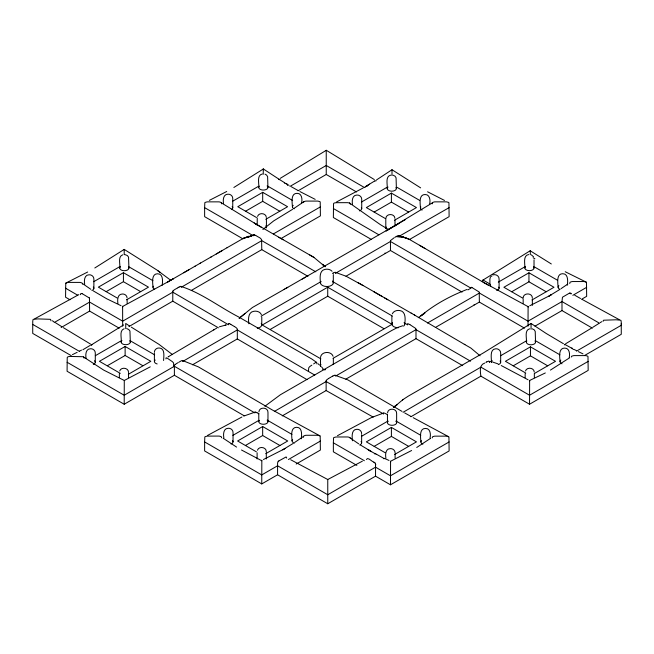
<?xml version="1.0" encoding="UTF-8"?>
<svg xmlns="http://www.w3.org/2000/svg" width="654" height="654" viewBox="0 0 654 654"><rect width="100%" height="100%" fill="white"/><g stroke="black" fill="none" stroke-linecap="round" stroke-linejoin="round"><path stroke-width="0.98" d="M122.6 307.143L122.609 306.244L122.682 326.183M307.045 379.647L237.32 338.936L237.32 329.927L182.834 361.384M191.303 290.45L261.772 249.64L261.6 239.528L260.186 238.056L255.714 235.481M263.26 169.795L263.26 168.912L279.765 179.703M282.242 415.887L326.133 390.552L326.133 381.552A1.905 1.12 -60.4 0 1 326.191 380.497M298.093 190.796L326.24 174.479L326.24 150.257L374.284 179.539M462.721 365.66L415.993 338.666L415.993 329.665L336.164 375.748M435.351 327.49L479.357 302.083L479.235 292.044L471.894 287.498M410.925 416.745L480.894 376.156C480.208 371.554 479.153 364.793 484.737 363.076M530.304 252.223L530.304 254.717M290.654 459.737L327.76 479.513L327.76 503.76L375.543 476.169L390.479 484.794L449.118 450.941L448.93 437.109A1.561 1.275 0 0 0 448.652 436.725L446.633 436.169A14.797 12.083 0 0 0 445.963 436.144L435.384 436.153A13.685 11.175 0 0 0 434.411 436.193L432.703 436.725A1.561 1.275 0 0 0 432.425 437.117L432.229 437.861M61.141 327.523L89.606 311.083L89.459 298.322M173.678 366.665L173.596 363.183A1.104 0.58 64 0 0 173.465 362.823L172.542 361.801A10.497 5.534 64 0 0 172.239 361.572L167.391 358.269A9.704 5.118 64 0 0 166.95 357.991L166.165 357.836A1.104 0.58 64 0 0 166.034 358.024L165.936 358.882M375.543 465.296L375.543 476.169M287.556 185.409L287.253 184.346L286.133 183.619M261.829 460.269L261.747 483.919L277.574 474.779L327.76 503.76M286.705 458.094L286.239 457.032A1.455 1.144 -63 0 0 285.986 456.999L279.013 460.841M281.269 238.399L320.403 215.885L320.215 202.053A1.561 1.275 0 0 0 319.937 201.661L317.918 201.105A14.805 12.091 0 0 0 317.247 201.089L306.669 201.089A13.693 11.183 0 0 0 305.696 201.13L304.159 201.53L294.03 208.381M296.18 464.038L320.378 450.066L320.19 436.234A1.561 1.275 0 0 0 319.912 435.85L317.893 435.294A14.797 12.083 0 0 0 317.223 435.27L306.644 435.278A13.685 11.175 0 0 0 305.671 435.311L303.963 435.85A1.561 1.275 0 0 0 303.685 436.234L303.472 437.256M409.51 239.495L449.118 216.654L448.93 202.822A1.561 1.275 0 0 0 448.652 202.429L446.633 201.882A14.797 12.083 0 0 0 445.963 201.857L435.384 201.857A13.685 11.175 0 0 0 434.411 201.898L432.703 202.438A1.561 1.275 0 0 0 432.425 202.822L432.212 203.844M528.105 307.037L528.105 306.391L528.023 326.183M545.322 372.952L529.626 380.473L529.544 404.237L588.175 370.385L587.987 356.553A1.561 1.275 0 0 0 587.709 356.168L585.992 355.637A13.685 11.175 0 0 0 585.019 355.596L574.441 355.596A14.797 12.083 0 0 0 573.779 355.613L571.76 356.177A1.561 1.275 0 0 0 571.482 356.561L571.326 357.035M581.471 299.328L586.663 296.336L586.475 282.495A1.561 1.275 0 0 0 586.188 282.111L584.169 281.555A14.797 12.083 0 0 0 583.507 281.539L572.929 281.539A13.685 11.175 0 0 0 571.956 281.58L570.247 282.119A1.561 1.275 0 0 0 569.961 282.503L569.748 283.525M124.285 380.677L124.203 404.237L67.084 371.268L67.223 357.517L67.967 356.757L69.765 356.446L83.172 356.716L103.651 370.074L124.285 380.473L150.24 366.845M584.766 355.375L621.275 334.3L621.259 323.051A26.659 21.77 -0.1 0 1 621.275 322.381L620.973 320.485A1.259 1.03 -0.1 0 0 620.63 320.215L616.084 319.79L603.707 320.207A1.259 1.03 0.2 0 0 603.364 320.485L603.045 321.408M564.369 344.928L564.696 344.339L571.171 347.887A31.482 8.494 39.8 0 1 571.686 348.149L571.898 348.288M374.963 454.195L375.175 453.639A1.333 0.474 55 0 1 375.314 453.631M530.075 251.463L530.296 250.752A13.775 0.719 -84.6 0 1 530.304 251.185L530.304 251.308M320.517 357.452C321.122 351.321 331.161 350.724 333.099 356.299M278.457 179.564L278.874 179.229M154.393 352.318C154.311 349.686 156.837 347.707 159.347 348.01C165.323 348.304 163.713 356.912 163.582 360.509M523.159 298.191C522.922 292.493 532.618 292.518 532.348 298.216M258.886 411.889C259.164 406.575 268.295 407.05 267.976 412.445L267.976 421.626M385.893 218.322C386.105 213.286 394.722 213.318 394.902 218.362M387.544 412.919C387.822 407.606 396.953 408.08 396.635 413.475L396.635 422.656M303.546 202.527L303.701 202.053A1.561 1.275 0 0 1 303.979 201.661M119.682 370.965C121.137 366.6 128.838 367.728 128.552 372.567M257.553 216.384C258.894 212.256 266.178 212.951 266.341 217.471M257.431 450.214C258.886 445.856 266.587 446.984 266.301 451.824M525.473 370.957C526.813 366.837 534.097 367.532 534.261 372.052M367.115 186.047L369.011 184.436M228.467 324.114L228.548 323.902A1.194 0.687 61 0 1 228.925 323.681L229.292 323.738M65.752 283.37L65.564 297.21L69.962 299.745M390.601 240.5L394.084 237.803M392.302 313.846C393.528 311.002 397.027 310.004 399.872 310.568C406.093 311.41 405.333 319.708 404.744 324.065M482.472 280.492L482.292 281.604L482.897 281.253M490.541 276.699L489.895 278.988L489.895 284.114A2.15 1.218 60 0 1 490.467 285.07M82.87 349.743L90.007 345.492M173.269 290.67L173.106 290.867A0.965 0.564 -60.7 0 0 172.909 291.226M278.212 461.471L277.598 462.828A2.763 0.989 -72.7 0 0 277.582 463.073L277.574 474.779M394.288 406.927L402.921 399.619L408.317 396.111L483.347 352.947L531.056 323.46L546.139 333.426L563.413 343.693M255.714 235.522A10.072 5.772 59.6 0 0 254.488 234.9L253.548 234.876L253.319 235.759L204.628 207.645L204.816 202.814A1.561 1.275 0 0 1 205.094 202.429L207.114 201.873A14.805 12.091 0 0 1 207.784 201.857L218.362 201.857A13.693 11.183 0 0 1 219.335 201.89L221.052 202.429A1.561 1.275 0 0 1 221.33 202.814L221.542 203.835M239.201 318.236L252.419 307.511L284.768 289.035M393.683 407.524L397.338 404.458L393.643 407.074M239.176 318.31L244.988 313.519M402.439 400.011L402.921 399.619M65.76 283.37A1.561 1.275 0 0 1 66.038 282.986L68.057 282.43A14.805 12.091 0 0 1 68.727 282.405L79.306 282.405A13.693 11.183 0 0 1 80.279 282.446L81.987 282.986A1.561 1.275 0 0 1 82.273 283.37L82.461 284.114M264.862 406.248L280.443 394.714L391.926 330.393L397.575 327.499L402.741 325.766M262.875 229.497L273.691 220.897L292.559 209.329M303.17 436.619L294.774 442.382M418.331 317.64L424.879 313.062L420.89 315.849C434.485 304.47 450.516 295.812 467.03 289.452M567.852 284.016L561.05 288.651M430.569 438.352L416.721 447.475M569.626 357.795L550.423 370.099M313.626 363.918L315.277 362.782A10.709 5.616 -64.2 0 1 315.522 362.627L316.495 362.324A1.21 0.638 -64.2 0 1 316.65 362.471L316.888 363.926M420.636 187.87L391.999 169.729L376.508 179.932M311.844 365.136L310.119 366.33A9.892 5.191 -64.2 0 0 309.726 366.632L308.901 367.556A1.21 0.638 -64.2 0 0 308.745 367.916L308.467 370.573A15.132 7.938 -64.2 0 0 308.459 371.456L314.77 375.069M123.557 324.948L92.492 344.192M368.464 184.763L365.03 187.06L367.671 185.327L365.48 186.627M293.139 443.453L282.708 449.805L284.964 448.497L284.343 448.857M559.423 289.714L548.984 296.074L551.248 294.758L550.627 295.118M600.233 322.618L601.729 321.67M598.663 323.607L592.818 327.294M591.306 328.234L565.596 343.783M432.417 202.822L386.032 230.985L399.594 223.055M369.51 184.134L374.448 181.133A24.272 5.134 -40.4 0 1 374.799 180.945M216.776 328.095L168.127 356.847L168.683 356.528M405.48 219.54L285.684 288.512M374.824 180.913L376.164 180.806M94.797 267.985L124.203 249.403L156.968 270.037L170.89 280.378M233.862 187.477L263.26 169.034M227.003 247.76L243.533 238.236L249.092 236.241L242.953 238.571L254.381 234.868L248.242 237.1L253.548 234.876M213.662 329.918L214.267 329.559M328.676 378.421L330.646 377.276M280.19 178.387L326.24 150.322M227.584 247.416L216.278 253.981M177.553 287.923L178.992 287.098M482.775 280.206L530.173 250.76L551.322 263.963M331.21 376.949L332.788 376.042M485.881 362.406L486.69 361.94M189.178 269.595L183.758 272.726L184.371 272.383M222.319 250.49L210.817 257.128M177.242 288.103L175.092 289.346A9.54 5.502 -60.1 0 0 173.269 290.678M128.944 326.559L172.779 301.175L172.779 292.174A1.709 0.997 -60.8 0 1 172.82 291.226M178.983 362.152L180.586 361.229A12.941 7.513 -60.4 0 1 181.837 360.583L182.548 360.485A0.924 0.54 -60.7 0 1 182.679 360.567L198.358 366.878L272.121 409.845L319.904 435.85M394.918 237.32L396.577 236.364A7.202 4.194 -60.8 0 1 398.507 235.489M469.057 289.231L470.782 288.234M467.912 289.894L468.485 289.567M486.789 361.883L488.824 361.073L489.405 362.005M403.052 412.306L480.894 367.147L529.544 395.237L588.175 361.384M232.832 201.121L258.06 186.57M93.767 281.678L119.854 266.611M126.557 299.81L148.474 287.155L123.426 272.685L98.37 287.155L117.164 298.003M265.794 219.294L287.588 206.713L262.687 192.333L237.778 206.713L256.458 217.496M106.201 291.635L123.426 281.694L140.651 291.635M245.561 211.226L262.687 201.342L279.806 211.226M54.168 322.553L89.606 302.083L122.682 321.179L172.779 292.174L228.418 324.703M289.951 186.415L326.24 165.47L364.54 187.575M195.17 266.137L167.432 282.127L173.441 278.686L172.844 279.029M194.581 266.472L200.541 263.039M95.337 355.702L120.516 341.167M361.621 201.963L386.792 187.436M128.339 374.292L150.821 361.31L125.127 346.473L99.424 361.31L120.303 373.369M394.534 220.234L416.459 207.58L391.403 193.118L366.354 207.58L385.141 218.428M107.452 365.684L125.127 355.482L142.793 365.684M374.178 212.059L391.403 202.119L408.627 212.059M332.559 273.413L333.188 273.053M449.118 207.645L398.94 236.405M261.118 316.193L320.738 281.768M335.625 273.2L390.463 241.489A1.839 1.071 -60.5 0 1 390.512 240.5M124.203 404.237L174.381 375.265L174.381 366.265A1.7 0.989 -60.6 0 1 174.422 365.349M192.505 364.809L237.32 338.936M345.982 276.217L390.463 250.498L390.463 241.489L470.937 288.144A1.529 0.891 60.2 0 1 471.076 287.4A0.834 0.49 60.7 0 1 471.256 287.31L471.542 287.343A3.785 2.191 60.2 0 1 471.894 287.515M333.049 358.343L391.983 324.319L327.728 287.22L262.246 325.022L320.877 358.874M270.429 329.305L327.728 296.221L383.955 328.684M232.881 435.376L258.052 420.849M274.345 411.44L326.133 381.552L383.465 413.892M427.52 323.002L479.415 293.041L528.023 321.179L561.99 301.568L562.465 297.218L568.792 293.515A29.847 23.773 87.5 0 1 569.323 293.245L569.511 293.147M498.315 282.136L525.187 266.619M265.802 453.647L287.719 440.992L262.663 426.531L237.615 440.992L256.401 451.84M532.078 299.916L553.995 287.261L528.947 272.792L503.891 287.261L522.685 298.11M345.852 379.156L415.993 338.666M245.446 445.48L262.663 435.531L279.887 445.48M511.722 291.741L528.947 281.8L546.172 291.741M288.406 459.525L320.378 441.066M572.814 295.322L586.663 287.327M534.988 326.166L561.99 310.576L592.467 328.185M489.396 362.218L492.004 360.714M500.678 355.702L526.715 340.669M361.621 436.259L387.659 421.225M534.375 373.516L555.516 361.31L530.459 346.849L505.411 361.31L525.767 373.066M394.534 454.522L416.459 441.867L391.403 427.405L366.354 441.867L385.141 452.715M513.243 365.799L530.459 355.858L547.684 365.799M374.178 446.355L391.403 436.406L408.627 446.355M576.46 351.165L621.275 325.291M449.118 441.941L390.479 475.793L375.543 467.169L327.76 494.751L277.574 465.779L261.747 474.918L204.628 441.941L204.816 437.085A1.57 1.283 -0.5 0 1 205.094 436.692L207.13 436.136A14.878 12.148 -0.5 0 1 207.8 436.112L218.428 436.079A13.759 11.232 -0.5 0 1 219.409 436.12L221.126 436.651A1.57 1.283 -0.5 0 1 221.404 437.044L221.6 437.788M199.96 263.374L211.397 256.793M273.446 233.895L320.403 206.885M178.166 362.618L176.686 363.477A13.382 7.701 -59.9 0 0 175.288 364.466M78.864 294.586L34.76 318.768M363.223 187.935L336.548 201.955M284.163 289.379L287.793 287.302M491.35 276.397L491.955 276.045M549.564 295.739L529.715 305.802M283.28 449.47L263.431 459.533M91.07 344.903L91.773 345.018M168.004 281.8L122.6 306.497M302.197 279.07L305.532 277.165M411.619 450.508L390.569 461.258L390.569 462.157M362.349 461.193L327.76 479.513M241.915 417.007L207.629 435.384M87.677 272.015L66.038 282.986M226.742 191.483L209.321 200.386M79.33 351.231L81.529 350.103M337.505 435.678L371.652 417.456L383.636 413.058A1.676 1.071 54 0 0 383.399 413.81M77.131 352.343L72.414 354.664M243.77 416.091L254.995 412.118A1.651 0.965 60.8 0 0 254.888 412.911L174.381 366.265L124.203 395.237L67.084 362.259M219.343 326.82L226.251 324.915L225.189 325.267M122.723 254.798C117.442 256.63 120.557 264.339 119.731 268.066M124.129 328.749C118.848 330.581 121.963 338.29 121.137 342.017M383.734 413.001L384.609 413.173A13.219 7.742 59.7 0 1 385.737 413.704L387.528 414.734M492.895 274.901C495.675 273.912 499.231 275.825 499.092 279.021L499.092 288.201M529.675 328.79C524.058 330.27 527.042 338.445 526.356 342.148M262.377 173.972C256.466 175.092 259.278 183.692 258.747 187.387M390.83 175.117C384.92 176.245 387.732 184.845 387.201 188.54M528.784 254.537C522.611 255.281 525.178 264.306 524.835 268.001M398.482 235.628L398.523 235.628A1.079 0.629 -60.8 0 1 398.736 235.734L408.963 239.143L402.978 236.969L396.242 236.552L403.583 237.091L402.978 236.969L408.382 238.808L483.739 282.553M125.02 254.61L127.342 255.542L128.544 257.104L128.92 268.099M126.753 328.61L128.748 329.493L129.95 331.047L130.326 342.05M81.497 293.433L80.507 293.908A4.333 3.017 44 0 0 80.548 294.455L80.499 294.676M393.128 175.198L395.041 176.188L396.071 177.806L396.389 188.565M532.282 328.807L534.195 329.804L535.225 331.423L535.544 342.173M492.65 362.063L498.005 363.861M264.984 174.127L266.587 175.043L267.617 176.662L267.936 187.412M345.753 276.111L335.445 272.342A1.774 1.063 -59.1 0 1 335.633 273.143M180.316 286.46A3.736 2.175 -60.8 0 1 180.586 286.37L180.856 286.354A0.956 0.556 -60.9 0 1 181.076 286.452C201.833 293.139 219.319 306.988 238.587 316.92L311.77 358.997L316.495 362.324M375.331 453.663L376.442 454.219M335.355 272.277L334.586 272.383A13.186 7.562 -59.4 0 0 333.188 273.127M349.489 203.002L347.838 202.691A14.878 12.148 -0.5 0 0 347.168 202.666L336.532 202.691A13.808 11.273 -0.5 0 0 335.633 202.732L334.219 203.042A1.521 1.243 -0.5 0 0 333.548 203.672L333.36 217.529L371.398 239.487M121.055 305.696L106.684 298.755L93.244 290.858M531.35 254.847L533.55 256.801M389.007 460.441L384.315 458.315M346.367 276.38L363.117 285.61M82.069 293.662L82.257 293.752A29.128 23.07 -89.1 0 1 82.78 294.038L89.271 297.938M586.188 282.111L565.22 271.737M444.524 200.443L427.577 191.785M315.195 199.372L299.9 191.548M582.967 353.879L578.373 351.623M528.097 379.794L501.242 365.545M574.089 349.449L576.231 350.544M448.644 436.725L413.214 417.685M619.191 319.618L582.313 299.507M376.573 454.293L383.375 458.119M533.108 257.766L534.89 258.739M528.105 306.644L483.151 282.217L488.366 285.185M374.603 453.402L368.194 449.78L370.401 451.064M297.758 190.371L291.3 186.725M410.9 416.402L404.671 412.911M256.916 412.674L258.853 413.794M241.498 450.009L261.829 460.768M374.693 292.248L374.088 291.905L379.361 294.897M373.189 417.097L326.133 390.552M580.515 298.502L574.702 295.199M411.153 313.127L411.767 313.47M414.235 314.885L434.992 327.082M409.837 324.597L415.74 328.463M324.572 266.26L313.895 257.374L254.251 223.071L261.183 227.142M230.772 324.4L234.214 326.411M278.727 237.238L283.092 239.74M379.966 295.248L382.492 296.687M414.849 315.228L358.04 282.602M464.307 344.29L470.823 348.034L480.077 355.776M402.006 411.399L347.797 379.86L335.15 375.314A1.063 0.613 -61 0 0 335.02 375.224L334.374 375.29A12.303 7.006 -59.2 0 0 332.796 376.132M371.447 451.652L360.289 444.892M397.027 187.33L419.655 200.394M534.571 267.012L557.2 280.076M599.636 323.313L561.99 301.568L561.99 310.576M326.24 174.479L356.512 191.949M333.36 208.528L378.911 234.819M390.463 250.498L462.051 292.076M479.357 302.083L524.483 328.144M384.961 253.065L385.492 253.368M474.085 304.519L474.616 304.821M268.303 186.464L292.616 200.5M535.43 340.685L559.922 354.828M384.405 297.791L387.838 299.769M470.545 361.18L415.993 329.665M315.808 271.827L261.772 240.639L181.232 287.278A1.709 1.087 -54.6 0 0 181.109 286.419M332.755 281.621L392.433 316.07M404.205 322.863L407.565 324.801M261.772 249.64L307.96 276.307M480.894 376.156L529.544 404.237M322.528 368.856L323.15 369.216M323.771 369.575L324.392 369.927M396.005 421.029L420.775 435.327M128.552 266.619L152.93 280.689M308.459 371.456L237.32 329.927M65.564 288.201L77.703 295.216M350.143 437.918A1.57 1.283 -0.5 0 0 349.865 437.526L348.141 436.995A13.759 11.232 -0.5 0 0 347.168 436.962L336.532 436.986A14.878 12.148 -0.5 0 0 335.862 437.011L333.834 437.575A1.57 1.283 -0.5 0 0 333.556 437.959L333.36 442.815L364.368 460.718M89.606 311.083L119.2 328.177M356.871 465.386L333.36 451.816L333.36 442.815M130.751 341.061L154.638 354.852M267.388 420.228L291.962 434.411M50.979 320.844L50.652 319.602A1.267 1.03 -0.1 0 0 50.309 319.324L37.924 318.899L33.37 319.324A1.259 1.03 0.1 0 0 33.027 319.602L32.725 321.498A26.7 21.795 0.1 0 1 32.741 322.169L32.725 324.417L79.559 351.451M71.286 355.678L32.725 333.417L32.725 324.417M261.747 483.919L204.628 450.941L204.628 441.941M242.977 238.873L204.628 216.654L204.628 207.645M174.381 375.265L243.999 415.682M464.904 344.633L436.455 327.94M234.385 326.518L235.007 326.886A8.633 4.905 60 0 1 236.642 328.12L236.846 328.324A1.194 0.695 60.9 0 1 237.222 328.987L237.312 329.387M172.779 301.175L218.411 327.834M309.497 254.807L313.895 257.374M90.448 344.029L63.324 327.654M420.138 245.634L419.557 245.291L425.223 248.634M257.153 224.78L221.33 202.814M388.697 229.668L380.456 224.698L360.24 210.539M284.874 182.883L280.133 179.932A23.879 3.335 37.8 0 0 279.74 179.678M61.738 326.665L55.557 322.782M286.689 183.921L289.101 185.442M373.908 462.133C371.864 461.814 367.662 456.418 366.412 459.509M52.32 320.738L53.898 321.735M236.568 447.083L223.161 438.221M131.307 327.139L158.889 344.29L172.501 354.623M129.484 325.945L125.723 323.46L125.723 328.61M358.711 443.862L350.593 438.262M90.824 289.297L82.723 283.713M572.471 348.639L573.354 349.522M157.459 270.47L160.238 272.407M349.865 203.239L359.626 210.114M325.308 266.333L322.397 264.273L325.152 266.816M374.39 462.46L374.464 462.517A4.12 2.959 81.1 0 1 374.922 462.852M318.048 363.738L319.561 365.096M321.433 366.812L322.348 367.646M332.077 271.279C330.303 269.334 327.433 268.843 324.956 269.407C318.98 270.56 320.084 278.539 320.452 282.798M83.581 356.978L84.055 358.106M374.906 462.885L375.355 463.531A0.965 0.45 69 0 1 375.461 463.89L375.51 464.152M383.604 458.323L383.963 458.846M261.387 314.639C260.194 311.786 256.72 310.74 253.875 311.279C248.029 311.95 248.095 319.528 248.912 323.795M350.152 437.918L350.299 438.401M490.533 285.209L490.713 286.182M127.056 297.832C126.982 295.395 124.513 293.777 122.233 294.006C117.573 294.022 117.221 300.121 117.949 303.448M571.089 293.393L570.084 292.927A6 4.553 -79 0 0 569.528 293.237M350.331 204.293L350.152 203.623A1.521 1.243 -0.5 0 0 349.489 202.993M395.098 452.96C395.196 450.336 392.694 448.342 390.185 448.628C385.525 448.636 385.173 454.734 385.909 458.062M361.637 433.643C361.736 431.019 359.234 429.024 356.724 429.31C351.165 429.457 352.048 437.256 352.449 440.771M529.626 380.448L529.626 381.094M621.267 323.714L621.275 324.4M390.569 461.258L390.479 484.794M263.26 169.133L263.276 174.275M569.217 357.558C570.116 354.116 569.438 347.846 564.639 348.091C558.001 348.034 559.873 357.82 560.02 361.588M567.288 285.201C567.893 281.604 568.44 273.536 562.71 273.707C556.072 273.65 557.944 283.435 558.091 287.204M534.343 373.557L534.343 377.693M534.024 259.834L534.024 268.026M532.348 299.213L532.348 305.377M531.056 323.428L531.056 329.297M530.459 346.849L530.459 355.858M528.947 272.792L528.947 281.8M525.154 373.532L525.154 377.669M523.159 299.18L523.159 303.317M500.67 362.308L500.67 353.127C500.768 350.503 498.266 348.508 495.757 348.786C489.339 349.138 491.595 358.555 491.481 362.283M430.062 437.902C430.961 434.452 430.291 428.182 425.484 428.427C418.854 428.37 420.726 438.155 420.874 441.924M429.645 203.991C430.553 200.541 429.874 194.271 425.067 194.516C418.437 194.459 420.309 204.252 420.457 208.021M395.098 453.95L395.098 458.086M394.991 219.867L394.991 226.031M391.999 169.697L391.999 175.558M391.877 316.201L391.877 324.032M391.403 193.118L391.403 202.119M391.403 427.405L391.403 436.406M387.446 414.44L387.446 422.631M385.795 218.845L385.795 228.033M361.727 208.577L361.727 199.396C361.826 196.772 359.324 194.778 356.814 195.055C352.154 195.072 351.803 201.17 352.539 204.498M361.637 434.632L361.637 442.823M333.319 274.574L333.319 282.83M333.344 358.286L333.344 364.188M327.728 287.22L327.728 296.221M320.476 358.245L320.476 366.077M301.608 202.797C302.508 199.356 301.829 193.085 297.03 193.331C290.392 193.273 292.273 203.059 292.42 206.828M301.241 438.801C301.846 435.204 302.393 427.136 296.663 427.307C290.024 427.25 291.905 437.036 292.052 440.804M266.423 218.976L266.423 227.167M266.301 452.813L266.301 458.977M262.687 192.333L262.687 201.342M262.663 426.531L262.663 435.531M261.772 316.969L261.772 324.793M258.788 413.41L258.788 421.601M257.235 217.962L257.235 225.115M257.112 452.789L257.112 458.945M233.037 441.802L233.037 432.621C233.135 429.997 230.633 428.002 228.132 428.28C223.464 428.296 223.112 434.395 223.848 437.714M232.75 207.727L232.75 198.546C232.849 195.922 230.347 193.927 227.837 194.205C223.178 194.222 222.826 200.32 223.562 203.647M162.176 285.275C162.789 281.67 163.337 273.609 157.598 273.773C150.968 273.715 152.84 283.501 152.987 287.269M154.393 353.307L154.393 361.498M128.552 373.565L128.552 377.693M127.146 299.336L127.146 303.472M125.127 346.473L125.127 355.482M124.203 249.378L124.203 254.733M123.426 272.685L123.426 281.694M119.363 373.532L119.363 377.669M95.288 362.275L95.288 353.095C95.394 350.462 92.884 348.468 90.383 348.754C85.723 348.77 85.363 354.86 86.099 358.188M93.882 288.324L93.882 279.144C93.98 276.519 91.478 274.525 88.969 274.803C84.309 274.819 83.957 280.918 84.693 284.245M232.178 206.427A4.594 2.657 0 0 1 231.402 209.591M265.843 225.867A4.594 2.657 0 0 1 266.211 227.96M562.015 363.788A4.594 2.657 0 0 1 560.83 360.101M534.964 340.873A4.594 2.657 0 0 1 531.171 344.813A4.594 2.657 0 0 1 526.732 341.11M500.097 361.008A4.594 2.657 0 0 1 498.307 364.613M491.506 362.569A4.594 2.657 0 0 1 492.061 361.008M422.868 444.123A4.594 2.657 0 0 1 421.454 440.657M396.062 421.356A4.594 2.657 0 0 1 394.861 424.74A4.594 2.657 0 0 1 388.893 424.569A4.594 2.657 0 0 1 388.255 421.143M361.065 441.524A4.594 2.657 0 0 1 359.651 444.998M267.126 185.9A4.594 2.657 0 0 1 266.497 189.333A4.594 2.657 0 0 1 260.521 189.496A4.594 2.657 0 0 1 259.319 186.112M294.071 208.879A4.594 2.657 0 0 1 293.229 205.34M94.487 360.755A4.594 2.657 0 0 1 93.301 364.442M129.745 340.742A4.594 2.657 0 0 1 128.552 344.127A4.594 2.657 0 0 1 122.576 343.963A4.594 2.657 0 0 1 121.946 340.53M232.464 440.502A4.594 2.657 0 0 1 231.05 443.976M294.414 443.134A4.594 2.657 0 0 1 292.624 439.529M267.167 420.113A4.594 2.657 0 0 1 266.538 423.547A4.594 2.657 0 0 1 260.562 423.71A4.594 2.657 0 0 1 259.368 420.326M498.708 287.131A4.594 2.657 0 0 1 496.721 290.507M560.086 289.403A4.594 2.657 0 0 1 558.9 285.716M533.443 266.726A4.594 2.657 0 0 1 529.429 270.666A4.594 2.657 0 0 1 525.415 266.726M396.013 187.502A4.594 2.657 0 0 1 391.345 191.189A4.594 2.657 0 0 1 388.01 187.052M361.351 207.514A4.594 2.657 0 0 1 359.365 210.882M93.301 287.024A4.594 2.657 0 0 1 91.887 290.499M128.544 267.028A4.594 2.657 0 0 1 123.876 270.723A4.594 2.657 0 0 1 120.54 266.579M154.638 289.321A4.594 2.657 0 0 1 153.363 286.231M387.143 229.922A4.594 2.657 0 0 1 386.866 229.742M385.893 228.589A4.594 2.657 0 0 1 386.179 226.987M422.108 210.073A4.594 2.657 0 0 1 420.841 206.983M157.164 363.951A4.594 2.657 0 0 1 155.202 360.011M332.51 281.007A6.434 3.711 0 0 1 327.204 286.526A6.434 3.711 0 0 1 320.983 281.334M404.221 322.577A6.434 3.711 0 0 1 403.616 326.158M398.311 327.76A6.434 3.711 0 0 1 392.408 322.577M325.594 369.731A6.434 3.711 0 0 1 322.79 368.946M320.517 366.485A6.434 3.711 0 0 1 321.008 364.621M332.534 364.294A6.434 3.711 0 0 1 332.821 364.621M261.248 323.305A6.434 3.711 0 0 1 257.292 328.316M482.521 280.411A2.109 1.218 60.1 0 1 483.02 280.141L483.11 280.133A2.215 1.283 61 0 1 483.298 280.141L489.699 283.893A2.215 1.259 60 0 1 489.895 284.114M237.369 329.42A2.354 1.283 62.4 0 1 237.369 329.968M284.343 182.867A18.108 4.987 19.6 0 0 284.964 183.259A4.635 1.226 20.2 0 0 285.643 183.643M375.698 464.299A4.088 1.741 68.8 0 1 375.698 464.961M373.875 462.214A17.184 12.957 88.4 0 1 374.358 462.541M278.996 460.808A11.02 8.527 85.1 0 0 278.702 461.005A5.085 3.76 -86 0 0 278.163 461.372M256.916 412.699A9.213 5.289 59.9 0 0 256.008 412.241L255.918 412.2A2.027 1.177 60.5 0 0 255.109 412.012M182.711 360.526A1.684 1.071 -54.4 0 1 182.899 361.302M175.288 364.442A3.245 1.864 -59.9 0 0 174.798 364.867L174.741 364.924A0.973 0.572 -60.5 0 0 174.504 365.341M92.075 344.527A10.358 0.973 -25 0 1 90.98 345.165M81.488 293.499A5.919 4.455 77.9 0 1 82.044 293.744M89.296 297.905A1.463 0.932 83.2 0 1 89.467 298.224M178.992 287.122A12.639 7.3 -60.1 0 1 180.308 286.493M369.592 184.117A20.454 2.714 -25.7 0 1 369.085 184.42M571.024 293.417A5.191 3.589 -44.7 0 1 571.007 294.022M398.776 235.693A1.978 1.251 -53.1 0 1 399.005 236.307M571.8 348.018A6.164 2.371 44.4 0 1 572.405 348.369M335.2 375.265A1.913 1.251 -52 0 1 335.445 376.058M328.676 378.494A12.704 7.235 -59.4 0 0 327.237 379.451A5.78 3.278 -59.4 0 0 326.673 379.909L326.493 380.097A1.055 0.621 -60.4 0 0 326.272 380.497M415.764 328.619A1.725 0.883 64.9 0 1 415.911 329.591M409.837 324.621A11.126 6.417 59.9 0 0 408.652 324.032L408.595 324A4.218 2.444 60.3 0 0 408.104 323.861L407.826 323.894A0.948 0.556 60.7 0 0 407.712 323.983M407.63 324.768A1.733 1.014 60.4 0 1 407.712 323.992M228.385 324.703A2.289 1.422 56 0 1 228.434 324.082M229.276 323.64A9.27 5.338 60.9 0 1 230.772 324.319"/></g></svg>
